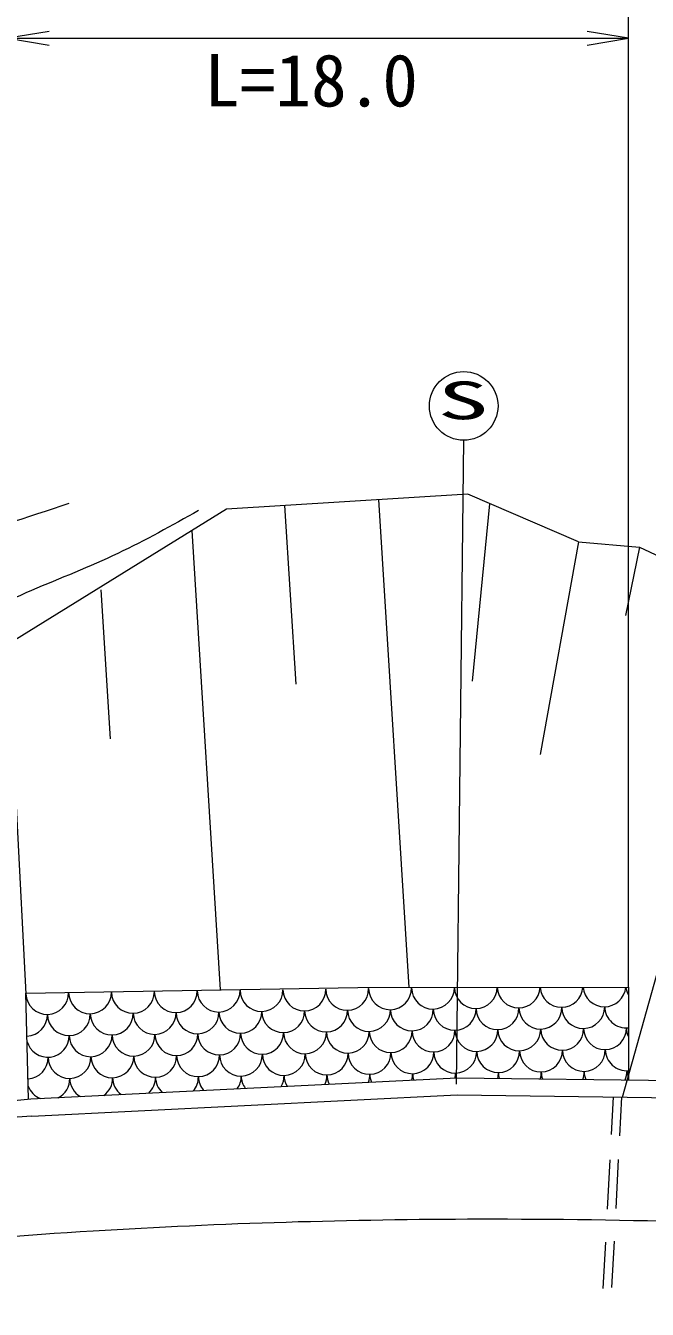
# Model space of a CAD drawing. Units: millimetres, scale not verified. Extents: x 40000 to 680000, y 20000 to 380000.
# Drawn here: x 111222 to 132974, y 295246 to 340149 of the extents above; entities that cross this region are included whole.
import ezdxf
from ezdxf.enums import TextEntityAlignment as Align

# ---------------------------------------------------------------- set-up
doc = ezdxf.new("R2010")
doc.units = ezdxf.units.MM
doc.header["$LTSCALE"] = 1000
for name, color, linetype, lineweight in [('M-BGD', 2, 'Continuous', 13), ('M-TTL', 7, 'Continuous', 13), ('M-TTL-FRAM', 7, 'Continuous', 13), ('M-TTL-LINE', 7, 'Continuous', 13), ('M-TTL-TXT', 7, 'Continuous', 13)]:
    doc.layers.add(name, color=color, linetype=linetype, lineweight=lineweight)
doc.styles.add('ＭＳ ゴシック', font='')
doc.styles.get('ＭＳ ゴシック').set_extended_font_data('MS Gothic')

# ---------------------------------------------------------------- blocks, each defined once
blk = doc.blocks.new('open_arrow')
at = {"color": 0, "linetype": 'Continuous', "lineweight": -2}
blk.add_lwpolyline([(7.5, 1.25), (0, 0), (7.5, -1.25)], dxfattribs=at)

msp = doc.modelspace()

# ---------------------------------------------------------------- linework, layer by layer
at = {"layer": 'M-BGD'}
msp.add_open_spline([(83988, 293614), (88183, 294533), (92379, 295452), (96614, 296153), (99846, 296689), (103100, 297097), (106362, 297419), (108764, 297655), (111170, 297844), (113579, 297992), (118081, 298268), (122592, 298399), (127103, 298407), (132328, 298417), (137552, 298263), (142767, 297927), (146470, 297687), (150169, 297356), (153845, 296859), (156971, 296436), (160080, 295892), (163189, 295349)], degree=3, knots=[0, 0, 0, 0, 1, 1, 1, 2, 2, 2, 3, 3, 3, 4, 4, 4, 5, 5, 5, 6, 6, 6, 7, 7, 7, 7], dxfattribs=at)
at = {"layer": 'M-TTL'}
for p, q in [((126694, 323765), (118253, 323241)), ((130564, 322096), (126694, 323765)), ((120284, 323367), (120673, 317110)), ((124637, 306509), (123578, 323571)), ((127449, 323420), (126845, 317218)), ((118253, 323241), (110601, 318505)), ((117030, 322484), (118027, 306423)), ((130564, 322096), (129225, 314652)), ((130564, 322096), (132702, 321908)), ((132702, 321908), (132207, 319514)), ((132702, 321908), (134698, 320968)), ((113852, 320414), (114175, 315200)), ((110601, 318505), (111224, 306284)), ((111224, 306303), (122847, 306507)), ((111322, 302597), (111224, 306303)), ((122847, 306507), (132318, 306516)), ((132318, 306516), (132316, 303270)), ((111404, 302604), (126313, 303346)), ((126313, 303346), (138996, 303185)), ((111433, 302005), (126324, 302746)), ((126324, 302746), (138987, 302585)), ((131774, 302677), (131705, 301363)), ((132074, 302673), (132003, 301317)), ((107103, 302213), (111404, 302604)), ((111433, 302005), (104973, 301542)), ((131658, 300474), (131567, 298745)), ((131959, 300486), (131869, 298773)), ((131507, 297597), (131422, 295974)), ((131809, 297636), (131724, 296012))]:
    msp.add_line(p, q, dxfattribs=at)
for centre, start, end in [((111974, 306314), 182.2615, 0.7843), ((113474, 306334), 180.7843, 0.7843), ((112714, 307074), 270.7783, 270.7903), ((114213, 307094), 270.7792, 270.7894), ((114974, 306355), 180.7843, 0.7843), ((116473, 306375), 180.7843, 0.7843), ((115713, 307115), 270.7802, 270.7884), ((117973, 306396), 180.7843, 0.7843), ((117213, 307135), 270.7816, 270.787), ((119473, 306416), 180.7843, 0.7843), ((120973, 306437), 180.7843, 0.7843), ((122473, 306457), 180.7843, 0.7843), ((121713, 307197), 270.7788, 270.7897), ((123973, 306478), 180.7843, 0.7843), ((123213, 307218), 270.7798, 270.7888), ((124712, 307238), 270.781, 270.7875), ((125473, 306498), 180.7843, 0.7843), ((126972, 306519), 180.7843, 359.4218), ((128472, 306539), 182.1472, 357.9559), ((129972, 306560), 183.6145, 356.4887), ((131472, 306581), 185.084, 355.0191), ((132972, 306601), 186.5569, 209.2473), ((127733, 305779), 180.7843, 0.7843), ((129233, 305800), 180.7843, 0.7843), ((130732, 305820), 180.7843, 0.7843), ((132232, 305841), 180.7843, 276.4753), ((111234, 305553), 272.2615, 0.7843), ((112734, 305574), 180.7843, 0.7843), ((114234, 305595), 180.7843, 0.7843), ((115734, 305615), 180.7843, 0.7843), ((117234, 305636), 180.7843, 0.7843), ((118733, 305656), 180.7843, 0.7843), ((120233, 305677), 180.7843, 0.7843), ((121733, 305697), 180.7843, 0.7843), ((123233, 305718), 180.7843, 0.7843), ((124733, 305738), 180.7843, 0.7843), ((126233, 305759), 180.7843, 0.7843), ((117994, 304896), 180.7843, 0.7843), ((119494, 304916), 180.7843, 0.7843), ((120994, 304937), 180.7843, 0.7843), ((122493, 304958), 180.7843, 0.7843), ((123993, 304978), 180.7843, 0.7843), ((125493, 304999), 180.7843, 0.7843), ((126993, 305019), 180.7843, 0.7843), ((128493, 305040), 180.7843, 0.7843), ((129993, 305060), 180.7843, 0.7843), ((131493, 305081), 180.7843, 0.7843), ((132992, 305101), 180.7843, 205.6998), ((111994, 304814), 194.5826, 0.7843), ((113494, 304834), 180.7843, 0.7843), ((114994, 304855), 180.7843, 0.7843), ((116494, 304875), 180.7843, 0.7843), ((111255, 304054), 273.7392, 0.7843), ((112755, 304074), 180.7843, 0.7843), ((114254, 304095), 180.7843, 0.7843), ((115754, 304115), 180.7843, 0.7843), ((117254, 304136), 180.7843, 0.7843), ((118754, 304156), 180.7843, 0.7843), ((120254, 304177), 180.7843, 0.7843), ((121754, 304197), 180.7843, 0.7843), ((123254, 304218), 180.7843, 0.7843), ((124753, 304238), 180.7843, 0.7843), ((126253, 304259), 180.7843, 0.7843), ((127753, 304279), 180.7843, 0.7843), ((129253, 304300), 180.7843, 0.7843), ((130753, 304320), 180.7843, 0.7843), ((132253, 304341), 180.7843, 274.8289), ((128513, 303540), 342.1133, 0.7843), ((130013, 303560), 180.7843, 199.625), ((130013, 303560), 338.9171, 0.7843), ((131513, 303581), 180.7843, 202.8888), ((131513, 303581), 335.6533, 0.7843), ((133013, 303601), 180.7843, 201.6225), ((112015, 303314), 297.5247, 0.7843), ((113515, 303334), 180.7843, 239.6088), ((113515, 303334), 306.1167, 0.7843), ((115015, 303355), 180.7843, 232.6553), ((115015, 303355), 313.0703, 0.7843), ((116515, 303376), 180.7843, 226.5859), ((116515, 303376), 319.1396, 0.7843), ((118014, 303396), 180.7843, 221.0795), ((118014, 303396), 324.6461, 0.7843), ((119514, 303417), 180.7843, 215.9626), ((119514, 303417), 329.7629, 0.7843), ((121014, 303437), 180.7843, 211.1286), ((121014, 303437), 334.5969, 0.7843), ((122514, 303458), 180.7843, 206.5051), ((122514, 303458), 339.2204, 0.7843), ((124014, 303478), 180.7843, 202.0399), ((124014, 303478), 343.6857, 0.7843), ((125514, 303499), 180.7843, 197.6928), ((125514, 303499), 348.0328, 0.7843), ((127014, 303519), 180.7843, 193.4315), ((127014, 303519), 345.2553, 0.7843), ((128513, 303540), 180.7843, 196.4289), ((112015, 303314), 200.0176, 248.2008)]:
    msp.add_arc(centre, 750, start, end, dxfattribs=at)
at = {"layer": 'M-TTL-FRAM'}
msp.add_open_spline([(112729, 323430), (111267, 322945), (109804, 322460), (108319, 322061), (106593, 321597), (104835, 321248), (103073, 320921), (101621, 320651), (100166, 320395), (98702, 320237), (96436, 319992), (94147, 319981), (91859, 319970)], degree=3, knots=[0, 0, 0, 0, 1, 1, 1, 2, 2, 2, 3, 3, 3, 4, 4, 4, 4], dxfattribs=at)
at = {"layer": 'M-TTL-LINE'}
msp.add_open_spline([(117268, 323186), (116337, 322665), (115407, 322143), (114445, 321687), (113455, 321218), (112432, 320819), (111422, 320388), (110389, 319948), (109370, 319476), (108323, 319078), (107023, 318585), (105679, 318208), (104332, 317842), (102972, 317472), (101608, 317113), (100229, 316858), (98705, 316576), (97163, 316421), (95620, 316156), (94505, 315963), (93390, 315713), (92276, 315734), (91395, 315750), (90514, 315937), (89634, 316099), (87735, 316451), (85837, 316693), (83929, 316858), (82353, 316995), (80771, 317079), (79180, 317055), (78396, 317043), (77610, 317005), (76847, 316858), (75670, 316631), (74547, 316143), (73475, 315565), (72373, 314972), (71324, 314284), (70439, 313429), (69747, 312761), (69156, 311990), (68472, 311294), (67681, 310488), (66767, 309782), (66140, 308877), (65474, 307917), (65130, 306733), (64847, 305560), (64525, 304227), (64282, 302910), (64172, 301570), (64102, 300713), (64087, 299846), (64032, 298984), (63959, 297842), (63818, 296707), (63677, 295572)], degree=3, knots=[0, 0, 0, 0, 1, 1, 1, 2, 2, 2, 3, 3, 3, 4, 4, 4, 5, 5, 5, 6, 6, 6, 7, 7, 7, 8, 8, 8, 9, 9, 9, 10, 10, 10, 11, 11, 11, 12, 12, 12, 13, 13, 13, 14, 14, 14, 15, 15, 15, 16, 16, 16, 17, 17, 17, 18, 18, 18, 19, 19, 19, 19], dxfattribs=at)
at = {"layer": 'M-TTL-TXT'}
for p, q in [((132318, 306516), (132318, 340824)), ((110601, 339707), (132318, 339707)), ((132103, 302664), (142457, 339707)), ((126536, 325648), (126286, 303127))]:
    msp.add_line(p, q, dxfattribs=at)
msp.add_circle((126549, 326848), 1200, dxfattribs=at)

# ---------------------------------------------------------------- block references
at = {"layer": 'M-TTL-TXT', "xscale": 193, "yscale": 193}
msp.add_blockref('open_arrow', (110601, 339707), dxfattribs=at)
at = {"layer": 'M-TTL-TXT', "xscale": 193, "yscale": 193, "rotation": 180}
msp.add_blockref('open_arrow', (132318, 339707), dxfattribs=at)

# ---------------------------------------------------------------- texts
at = {"layer": 'M-TTL-TXT', "style": 'ＭＳ ゴシック'}
msp.add_text('L=18.0', height=1833, dxfattribs=at).set_placement((117467, 336772), align=Align.BOTTOM_LEFT)
at = {"layer": 'M-TTL-TXT', "style": 'ＭＳ ゴシック', "width": 2}
msp.add_text('S', height=1320, dxfattribs=at).set_placement((125630, 325985), align=Align.BOTTOM_LEFT)

doc.saveas('drawing.dxf')
